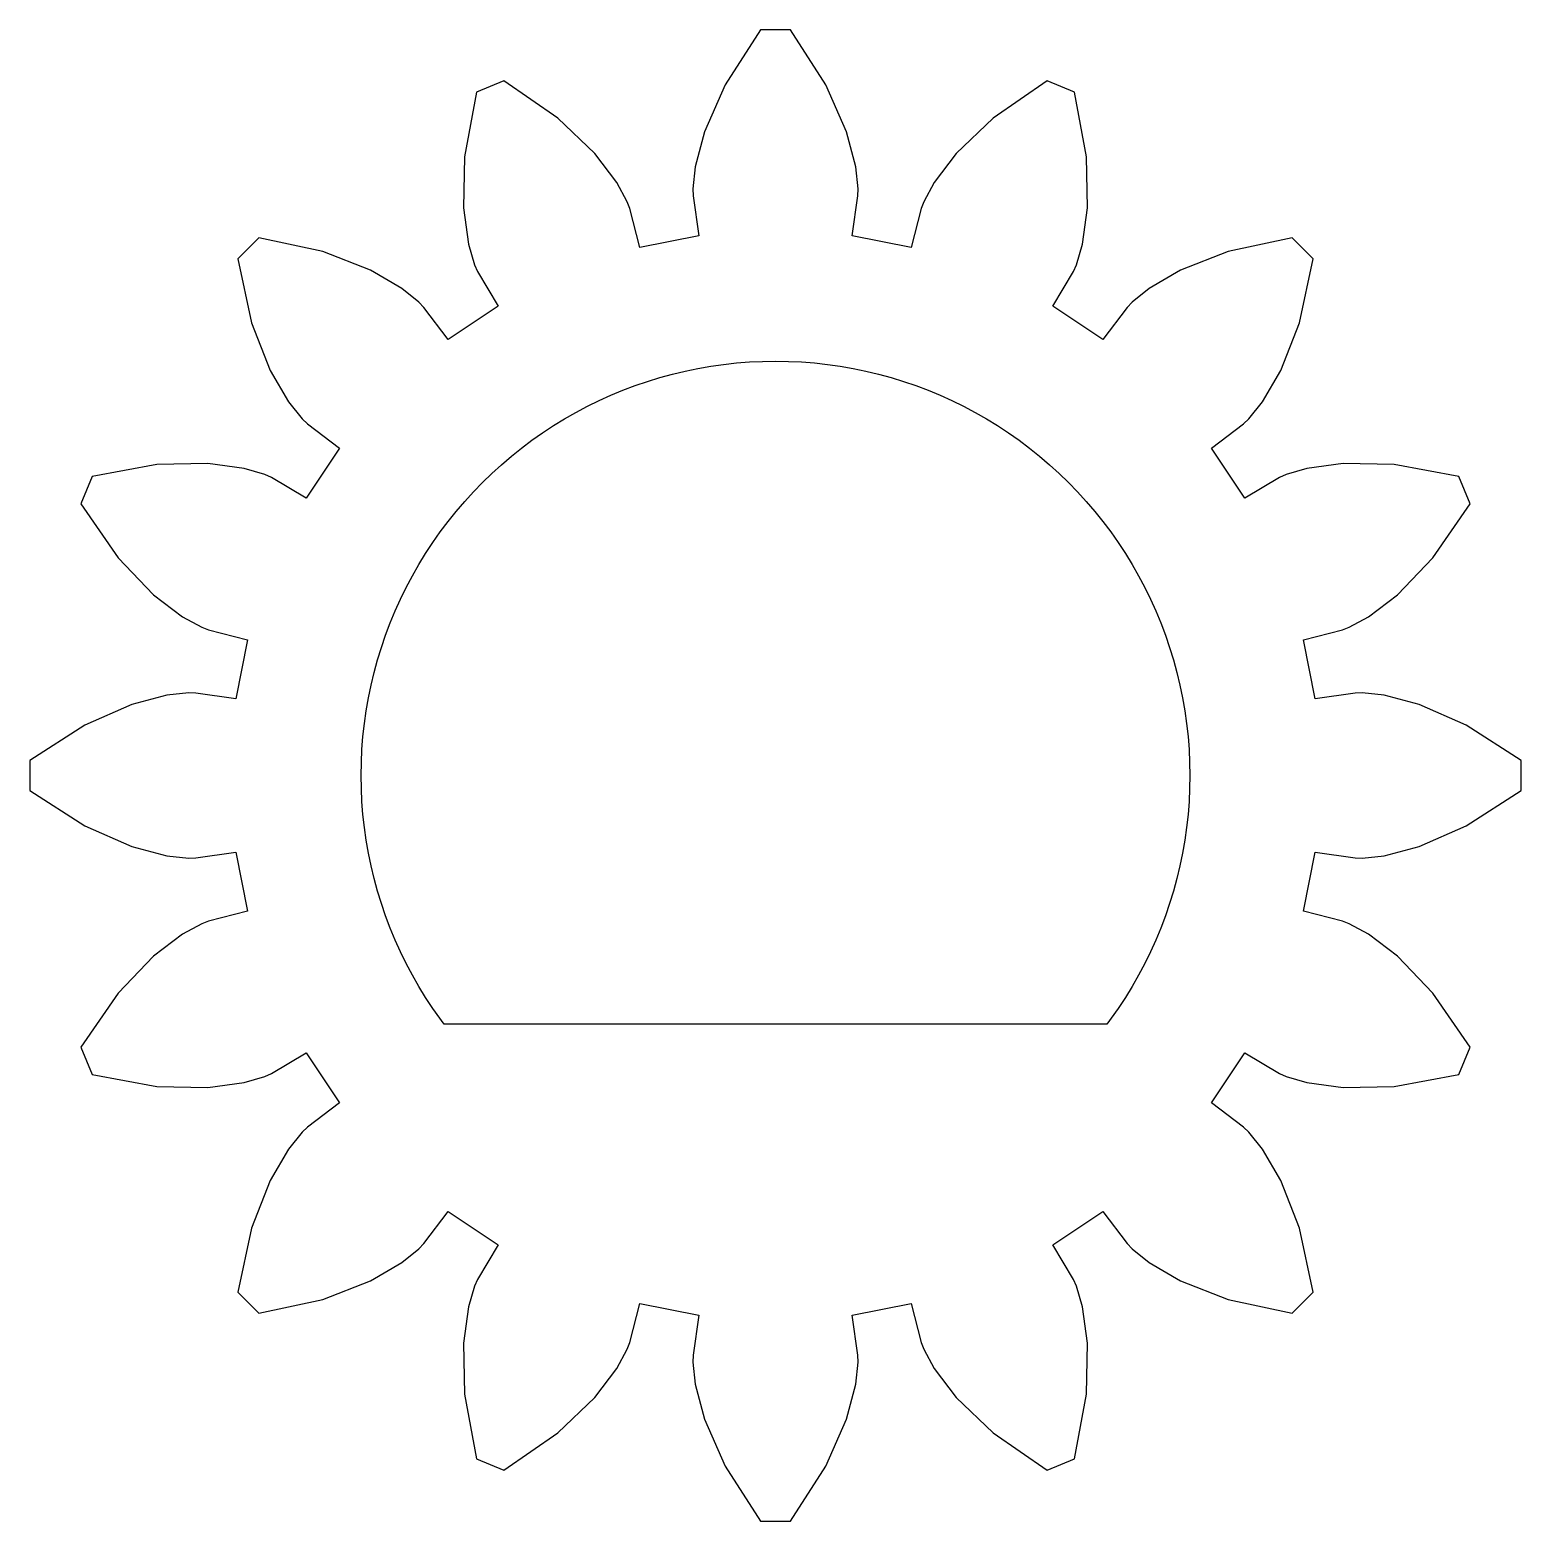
# Model space of a CAD drawing. Header units: metres. Extents: x -4.5 to 4.5, y -4.5 to 4.5.
import ezdxf

# ---------------------------------------------------------------- set-up
doc = ezdxf.new("R2010")
doc.units = ezdxf.units.M

msp = doc.modelspace()

# ---------------------------------------------------------------- linework, layer by layer
for p, q in [((-0.089829, 4.4991), (-0.30426, 4.16628)), ((0.089844, 4.4991), (-0.089829, 4.4991)), ((0.304276, 4.16628), (0.089844, 4.4991)), ((-1.63872, 4.19099), (-1.80473, 4.12224)), ((-1.31325, 3.96558), (-1.63872, 4.19099)), ((-0.30426, 4.16628), (-0.428497, 3.88451)), ((0.428513, 3.88451), (0.304276, 4.16628)), ((1.63872, 4.19099), (1.31325, 3.96558)), ((1.80473, 4.12224), (1.63872, 4.19099)), ((-1.80473, 4.12224), (-1.87547, 3.73268)), ((1.87547, 3.73268), (1.80473, 4.12224)), ((-1.09064, 3.75279), (-1.31325, 3.96558)), ((1.31325, 3.96558), (1.09064, 3.75279)), ((-0.428497, 3.88451), (-0.484802, 3.67188)), ((0.484818, 3.67188), (0.428513, 3.88451)), ((-1.87547, 3.73268), (-1.88242, 3.42482)), ((-0.957245, 3.5779), (-1.09064, 3.75279)), ((1.09064, 3.75279), (0.957245, 3.5779)), ((1.88242, 3.42482), (1.87547, 3.73268)), ((-0.484802, 3.67188), (-0.498566, 3.54062)), ((0.498581, 3.54062), (0.484818, 3.67188)), ((-0.894302, 3.4619), (-0.957245, 3.5779)), ((-0.498566, 3.54062), (-0.496979, 3.49664)), ((0.496994, 3.49664), (0.498581, 3.54062)), ((0.957245, 3.5779), (0.894302, 3.4619)), ((-1.88242, 3.42482), (-1.85307, 3.20683)), ((-0.878937, 3.42065), (-0.894302, 3.4619)), ((-0.818542, 3.18562), (-0.878937, 3.42065)), ((-0.496979, 3.49664), (-0.46283, 3.25638)), ((0.462845, 3.25638), (0.496994, 3.49664)), ((0.878937, 3.42065), (0.818542, 3.18562)), ((0.894302, 3.4619), (0.878937, 3.42065)), ((1.85307, 3.20683), (1.88242, 3.42482)), ((-3.11781, 3.24487), (-3.24487, 3.11781)), ((-2.73083, 3.16115), (-3.11781, 3.24487)), ((-0.46283, 3.25638), (-0.818542, 3.18562)), ((0.818542, 3.18562), (0.462845, 3.25638)), ((3.11781, 3.24487), (2.73083, 3.16115)), ((3.24487, 3.11781), (3.11781, 3.24487)), ((-2.44376, 3.04976), (-2.73083, 3.16115)), ((-1.85307, 3.20683), (-1.81555, 3.08029)), ((1.81555, 3.08029), (1.85307, 3.20683)), ((2.73083, 3.16115), (2.44376, 3.04976)), ((-3.24487, 3.11781), (-3.16115, 2.73083)), ((-1.81555, 3.08029), (-1.79726, 3.04028)), ((1.79726, 3.04028), (1.81555, 3.08029)), ((3.16115, 2.73083), (3.24487, 3.11781)), ((-2.25359, 2.93922), (-2.44376, 3.04976)), ((-1.79726, 3.04028), (-1.67377, 2.83139)), ((1.67377, 2.83139), (1.79726, 3.04028)), ((2.44376, 3.04976), (2.25359, 2.93922)), ((-2.15103, 2.85614), (-2.25359, 2.93922)), ((2.25359, 2.93922), (2.15103, 2.85614)), ((-2.12106, 2.82391), (-2.15103, 2.85614)), ((-1.97533, 2.62988), (-2.12106, 2.82391)), ((-1.67377, 2.83139), (-1.97533, 2.62988)), ((1.97533, 2.62988), (1.67377, 2.83139)), ((2.12106, 2.82391), (1.97533, 2.62988)), ((2.15103, 2.85614), (2.12106, 2.82391)), ((-3.16115, 2.73083), (-3.04976, 2.44376)), ((3.04976, 2.44376), (3.16115, 2.73083)), ((-3.04976, 2.44376), (-2.93922, 2.25359)), ((-0.621719, 2.42145), (-0.545349, 2.43979)), ((-0.545349, 2.43979), (-0.468445, 2.4557)), ((-0.468445, 2.4557), (-0.391083, 2.46921)), ((-0.391083, 2.46921), (-0.313324, 2.48029)), ((-0.313324, 2.48029), (-0.23526, 2.48889)), ((-0.23526, 2.48889), (-0.156967, 2.49506)), ((-0.156967, 2.49506), (-0.078522, 2.49876)), ((-0.078522, 2.49876), (0, 2.5)), ((0, 2.5), (0.078522, 2.49876)), ((0.078522, 2.49876), (0.156967, 2.49506)), ((0.156967, 2.49506), (0.23526, 2.48889)), ((0.23526, 2.48889), (0.313324, 2.48029)), ((0.313324, 2.48029), (0.391083, 2.46921)), ((0.391083, 2.46921), (0.468445, 2.4557)), ((0.468445, 2.4557), (0.545349, 2.43979)), ((0.545349, 2.43979), (0.621719, 2.42145)), ((2.93922, 2.25359), (3.04976, 2.44376)), ((-0.920303, 2.32443), (-0.846832, 2.35219)), ((-0.846832, 2.35219), (-0.772537, 2.37764)), ((-0.772537, 2.37764), (-0.697464, 2.40073)), ((-0.697464, 2.40073), (-0.621719, 2.42145)), ((0.621719, 2.42145), (0.697464, 2.40073)), ((0.697464, 2.40073), (0.772537, 2.37764)), ((0.772537, 2.37764), (0.846832, 2.35219)), ((0.846832, 2.35219), (0.920303, 2.32443)), ((-2.93922, 2.25359), (-2.85614, 2.15103)), ((-1.13496, 2.22751), (-1.06444, 2.26205)), ((-1.06444, 2.26205), (-0.992859, 2.29437)), ((-0.992859, 2.29437), (-0.920303, 2.32443)), ((0.920303, 2.32443), (0.992859, 2.29437)), ((0.992859, 2.29437), (1.06444, 2.26205)), ((1.06444, 2.26205), (1.13496, 2.22751)), ((2.85614, 2.15103), (2.93922, 2.25359)), ((-1.2726, 2.15184), (-1.20438, 2.19077)), ((-1.20438, 2.19077), (-1.13496, 2.22751)), ((1.13496, 2.22751), (1.20438, 2.19077)), ((1.20438, 2.19077), (1.2726, 2.15184)), ((-2.85614, 2.15103), (-2.82391, 2.12106)), ((-2.82391, 2.12106), (-2.62988, 1.97533)), ((-1.4052, 2.06769), (-1.33955, 2.11081)), ((-1.33955, 2.11081), (-1.2726, 2.15184)), ((1.2726, 2.15184), (1.33955, 2.11081)), ((1.33955, 2.11081), (1.4052, 2.06769)), ((2.62988, 1.97533), (2.82391, 2.12106)), ((2.82391, 2.12106), (2.85614, 2.15103)), ((-1.53226, 1.97537), (-1.46945, 2.02254)), ((-1.46945, 2.02254), (-1.4052, 2.06769)), ((1.4052, 2.06769), (1.46945, 2.02254)), ((1.46945, 2.02254), (1.53226, 1.97537)), ((-2.62988, 1.97533), (-2.83139, 1.67377)), ((-1.65327, 1.87527), (-1.59355, 1.92627)), ((-1.59355, 1.92627), (-1.53226, 1.97537)), ((1.53226, 1.97537), (1.59355, 1.92627)), ((1.59355, 1.92627), (1.65327, 1.87527)), ((2.83139, 1.67377), (2.62988, 1.97533)), ((-4.12224, 1.80473), (-4.19099, 1.63872)), ((-3.73268, 1.87547), (-4.12224, 1.80473)), ((-3.42482, 1.88242), (-3.73268, 1.87547)), ((-3.20683, 1.85307), (-3.42482, 1.88242)), ((-3.08029, 1.81555), (-3.20683, 1.85307)), ((-3.04028, 1.79726), (-3.08029, 1.81555)), ((-1.76776, 1.76776), (-1.71136, 1.82242)), ((-1.71136, 1.82242), (-1.65327, 1.87527)), ((1.65327, 1.87527), (1.71136, 1.82242)), ((1.71136, 1.82242), (1.76776, 1.76776)), ((3.08029, 1.81555), (3.04028, 1.79726)), ((3.20683, 1.85307), (3.08029, 1.81555)), ((3.42482, 1.88242), (3.20683, 1.85307)), ((3.73268, 1.87547), (3.42482, 1.88242)), ((4.12224, 1.80473), (3.73268, 1.87547)), ((4.19099, 1.63872), (4.12224, 1.80473)), ((-2.83139, 1.67377), (-3.04028, 1.79726)), ((-1.87527, 1.65327), (-1.82242, 1.71136)), ((-1.82242, 1.71136), (-1.76776, 1.76776)), ((1.76776, 1.76776), (1.82242, 1.71136)), ((1.82242, 1.71136), (1.87527, 1.65327)), ((3.04028, 1.79726), (2.83139, 1.67377)), ((-4.19099, 1.63872), (-3.96558, 1.31325)), ((-1.92627, 1.59355), (-1.87527, 1.65327)), ((1.87527, 1.65327), (1.92627, 1.59355)), ((3.96558, 1.31325), (4.19099, 1.63872)), ((-2.02254, 1.46945), (-1.97537, 1.53226)), ((-1.97537, 1.53226), (-1.92627, 1.59355)), ((1.92627, 1.59355), (1.97537, 1.53226)), ((1.97537, 1.53226), (2.02254, 1.46945)), ((-2.06769, 1.4052), (-2.02254, 1.46945)), ((2.02254, 1.46945), (2.06769, 1.4052)), ((-2.11081, 1.33955), (-2.06769, 1.4052)), ((2.06769, 1.4052), (2.11081, 1.33955)), ((-3.96558, 1.31325), (-3.75279, 1.09064)), ((-2.19077, 1.20438), (-2.15184, 1.2726)), ((-2.15184, 1.2726), (-2.11081, 1.33955)), ((2.11081, 1.33955), (2.15184, 1.2726)), ((2.15184, 1.2726), (2.19077, 1.20438)), ((3.75279, 1.09064), (3.96558, 1.31325)), ((-2.22751, 1.13496), (-2.19077, 1.20438)), ((2.19077, 1.20438), (2.22751, 1.13496)), ((-3.75279, 1.09064), (-3.5779, 0.957245)), ((-2.26205, 1.06444), (-2.22751, 1.13496)), ((2.22751, 1.13496), (2.26205, 1.06444)), ((3.5779, 0.957245), (3.75279, 1.09064)), ((-2.32443, 0.920303), (-2.29437, 0.992859)), ((-2.29437, 0.992859), (-2.26205, 1.06444)), ((2.26205, 1.06444), (2.29437, 0.992859)), ((2.29437, 0.992859), (2.32443, 0.920303)), ((-3.5779, 0.957245), (-3.4619, 0.894302)), ((-2.35219, 0.846832), (-2.32443, 0.920303)), ((2.32443, 0.920303), (2.35219, 0.846832)), ((3.4619, 0.894302), (3.5779, 0.957245)), ((-3.4619, 0.894302), (-3.42065, 0.878937)), ((-3.42065, 0.878937), (-3.18562, 0.818542)), ((-3.18562, 0.818542), (-3.25638, 0.462845)), ((-2.37764, 0.772537), (-2.35219, 0.846832)), ((2.35219, 0.846832), (2.37764, 0.772537)), ((3.18562, 0.818542), (3.42065, 0.878937)), ((3.25638, 0.46283), (3.18562, 0.818542)), ((3.42065, 0.878937), (3.4619, 0.894302)), ((-2.40073, 0.697464), (-2.37764, 0.772537)), ((2.37764, 0.772537), (2.40073, 0.697464)), ((-2.42145, 0.621719), (-2.40073, 0.697464)), ((2.40073, 0.697464), (2.42145, 0.621719)), ((-2.4557, 0.468445), (-2.43979, 0.545349)), ((-2.43979, 0.545349), (-2.42145, 0.621719)), ((2.42145, 0.621719), (2.43979, 0.545349)), ((2.43979, 0.545349), (2.4557, 0.468445)), ((-3.67188, 0.484818), (-3.88451, 0.428513)), ((-3.54062, 0.498581), (-3.67188, 0.484818)), ((-3.49664, 0.496994), (-3.54062, 0.498581)), ((-3.25638, 0.462845), (-3.49664, 0.496994)), ((-2.46921, 0.391083), (-2.4557, 0.468445)), ((2.4557, 0.468445), (2.46921, 0.391083)), ((3.49664, 0.496979), (3.25638, 0.46283)), ((3.54062, 0.498566), (3.49664, 0.496979)), ((3.67188, 0.484802), (3.54062, 0.498566)), ((3.88451, 0.428497), (3.67188, 0.484802)), ((-3.88451, 0.428513), (-4.16628, 0.304276)), ((-2.48029, 0.313324), (-2.46921, 0.391083)), ((2.46921, 0.391083), (2.48029, 0.313324)), ((4.16628, 0.30426), (3.88451, 0.428497)), ((-4.16628, 0.304276), (-4.4991, 0.089844)), ((-2.48889, 0.23526), (-2.48029, 0.313324)), ((2.48029, 0.313324), (2.48889, 0.23526)), ((4.4991, 0.089829), (4.16628, 0.30426)), ((-2.49506, 0.156967), (-2.48889, 0.23526)), ((2.48889, 0.23526), (2.49506, 0.156967)), ((-2.49876, 0.078522), (-2.49506, 0.156967)), ((2.49506, 0.156967), (2.49876, 0.078522)), ((-4.4991, 0.089844), (-4.4991, -0.089829)), ((-2.5, 0), (-2.49876, 0.078522)), ((-2.49876, -0.078522), (-2.5, 0)), ((2.49876, 0.078522), (2.5, 0)), ((2.5, 0), (2.49876, -0.078522)), ((4.4991, -0.089844), (4.4991, 0.089829)), ((-4.4991, -0.089829), (-4.16628, -0.30426)), ((-2.49506, -0.156967), (-2.49876, -0.078522)), ((2.49876, -0.078522), (2.49506, -0.156967)), ((4.16628, -0.304276), (4.4991, -0.089844)), ((-2.48889, -0.23526), (-2.49506, -0.156967)), ((2.49506, -0.156967), (2.48889, -0.23526)), ((-2.48029, -0.313324), (-2.48889, -0.23526)), ((2.48889, -0.23526), (2.48029, -0.313324)), ((-4.16628, -0.30426), (-3.88451, -0.428497)), ((-2.46921, -0.391083), (-2.48029, -0.313324)), ((2.48029, -0.313324), (2.46921, -0.391083)), ((3.88451, -0.428513), (4.16628, -0.304276)), ((-3.88451, -0.428497), (-3.67188, -0.484802)), ((-2.4557, -0.468445), (-2.46921, -0.391083)), ((2.46921, -0.391083), (2.4557, -0.468445)), ((3.67188, -0.484818), (3.88451, -0.428513)), ((-3.67188, -0.484802), (-3.54062, -0.498566)), ((-3.54062, -0.498566), (-3.49664, -0.496979)), ((-3.49664, -0.496979), (-3.25638, -0.46283)), ((-3.25638, -0.46283), (-3.18562, -0.818542)), ((-2.43979, -0.545349), (-2.4557, -0.468445)), ((2.4557, -0.468445), (2.43979, -0.545349)), ((3.18562, -0.818542), (3.25638, -0.462845)), ((3.25638, -0.462845), (3.49664, -0.496994)), ((3.49664, -0.496994), (3.54062, -0.498581)), ((3.54062, -0.498581), (3.67188, -0.484818)), ((-2.42145, -0.621719), (-2.43979, -0.545349)), ((-2.40073, -0.697464), (-2.42145, -0.621719)), ((2.42145, -0.621719), (2.40073, -0.697464)), ((2.43979, -0.545349), (2.42145, -0.621719)), ((-2.37764, -0.772537), (-2.40073, -0.697464)), ((2.40073, -0.697464), (2.37764, -0.772537)), ((-2.35219, -0.846832), (-2.37764, -0.772537)), ((2.37764, -0.772537), (2.35219, -0.846832)), ((-3.4619, -0.894302), (-3.5779, -0.957245)), ((-3.42065, -0.878937), (-3.4619, -0.894302)), ((-3.18562, -0.818542), (-3.42065, -0.878937)), ((-2.32443, -0.920303), (-2.35219, -0.846832)), ((2.35219, -0.846832), (2.32443, -0.920303)), ((3.42065, -0.878937), (3.18562, -0.818542)), ((3.4619, -0.894302), (3.42065, -0.878937)), ((3.5779, -0.957245), (3.4619, -0.894302)), ((-3.5779, -0.957245), (-3.75279, -1.09064)), ((-2.29437, -0.992859), (-2.32443, -0.920303)), ((2.32443, -0.920303), (2.29437, -0.992859)), ((3.75279, -1.09064), (3.5779, -0.957245)), ((-2.26205, -1.06444), (-2.29437, -0.992859)), ((-2.22751, -1.13496), (-2.26205, -1.06444)), ((2.26205, -1.06444), (2.22751, -1.13496)), ((2.29437, -0.992859), (2.26205, -1.06444)), ((-3.75279, -1.09064), (-3.96558, -1.31325)), ((-2.19077, -1.20438), (-2.22751, -1.13496)), ((2.22751, -1.13496), (2.19077, -1.20438)), ((3.96558, -1.31325), (3.75279, -1.09064)), ((-2.15184, -1.2726), (-2.19077, -1.20438)), ((2.19077, -1.20438), (2.15184, -1.2726)), ((-3.96558, -1.31325), (-4.19099, -1.63872)), ((-2.11081, -1.33955), (-2.15184, -1.2726)), ((-2.06769, -1.4052), (-2.11081, -1.33955)), ((2.11081, -1.33955), (2.06769, -1.4052)), ((2.15184, -1.2726), (2.11081, -1.33955)), ((4.19099, -1.63872), (3.96558, -1.31325)), ((-1.9996, -1.5), (-2.06769, -1.4052)), ((2.06769, -1.4052), (1.9996, -1.5)), ((1.9996, -1.5), (-1.9996, -1.5)), ((-4.19099, -1.63872), (-4.12224, -1.80473)), ((-3.04028, -1.79726), (-2.83139, -1.67377)), ((-2.83139, -1.67377), (-2.62988, -1.97533)), ((2.62988, -1.97533), (2.83139, -1.67377)), ((2.83139, -1.67377), (3.04028, -1.79726)), ((4.12224, -1.80473), (4.19099, -1.63872)), ((-3.08029, -1.81555), (-3.04028, -1.79726)), ((3.04028, -1.79726), (3.08029, -1.81555)), ((-4.12224, -1.80473), (-3.73268, -1.87547)), ((-3.73268, -1.87547), (-3.42482, -1.88242)), ((-3.42482, -1.88242), (-3.20683, -1.85307)), ((-3.20683, -1.85307), (-3.08029, -1.81555)), ((3.08029, -1.81555), (3.20683, -1.85307)), ((3.20683, -1.85307), (3.42482, -1.88242)), ((3.42482, -1.88242), (3.73268, -1.87547)), ((3.73268, -1.87547), (4.12224, -1.80473)), ((-2.62988, -1.97533), (-2.82391, -2.12106)), ((2.82391, -2.12106), (2.62988, -1.97533)), ((-2.85614, -2.15103), (-2.93922, -2.25359)), ((-2.82391, -2.12106), (-2.85614, -2.15103)), ((2.85614, -2.15103), (2.82391, -2.12106)), ((2.93922, -2.25359), (2.85614, -2.15103)), ((-2.93922, -2.25359), (-3.04976, -2.44376)), ((3.04976, -2.44376), (2.93922, -2.25359)), ((-3.04976, -2.44376), (-3.16115, -2.73083)), ((3.16115, -2.73083), (3.04976, -2.44376)), ((-2.12106, -2.82391), (-1.97533, -2.62988)), ((-1.97533, -2.62988), (-1.67377, -2.83139)), ((1.67377, -2.83139), (1.97533, -2.62988)), ((1.97533, -2.62988), (2.12106, -2.82391)), ((-3.16115, -2.73083), (-3.24487, -3.11781)), ((3.24487, -3.11781), (3.16115, -2.73083)), ((-2.25359, -2.93922), (-2.15103, -2.85614)), ((-2.15103, -2.85614), (-2.12106, -2.82391)), ((-1.67377, -2.83139), (-1.79726, -3.04028)), ((1.79726, -3.04028), (1.67377, -2.83139)), ((2.12106, -2.82391), (2.15103, -2.85614)), ((2.15103, -2.85614), (2.25359, -2.93922)), ((-2.44376, -3.04976), (-2.25359, -2.93922)), ((2.25359, -2.93922), (2.44376, -3.04976)), ((-2.73083, -3.16115), (-2.44376, -3.04976)), ((-1.79726, -3.04028), (-1.81555, -3.08029)), ((1.81555, -3.08029), (1.79726, -3.04028)), ((2.44376, -3.04976), (2.73083, -3.16115)), ((-3.24487, -3.11781), (-3.11781, -3.24487)), ((-1.81555, -3.08029), (-1.85307, -3.20683)), ((1.85307, -3.20683), (1.81555, -3.08029)), ((3.11781, -3.24487), (3.24487, -3.11781)), ((-3.11781, -3.24487), (-2.73083, -3.16115)), ((-1.85307, -3.20683), (-1.88242, -3.42482)), ((-0.878937, -3.42065), (-0.818542, -3.18562)), ((-0.818542, -3.18562), (-0.462845, -3.25638)), ((0.46283, -3.25638), (0.818542, -3.18562)), ((0.818542, -3.18562), (0.878937, -3.42065)), ((1.88242, -3.42482), (1.85307, -3.20683)), ((2.73083, -3.16115), (3.11781, -3.24487)), ((-0.462845, -3.25638), (-0.496994, -3.49664)), ((0.496979, -3.49664), (0.46283, -3.25638)), ((-1.88242, -3.42482), (-1.87547, -3.73268)), ((-0.957245, -3.5779), (-0.894302, -3.4619)), ((-0.894302, -3.4619), (-0.878937, -3.42065)), ((-0.496994, -3.49664), (-0.498581, -3.54062)), ((0.498566, -3.54062), (0.496979, -3.49664)), ((0.878937, -3.42065), (0.894302, -3.4619)), ((0.894302, -3.4619), (0.957245, -3.5779)), ((1.87547, -3.73268), (1.88242, -3.42482)), ((-1.09064, -3.75279), (-0.957245, -3.5779)), ((-0.498581, -3.54062), (-0.484818, -3.67188)), ((0.484802, -3.67188), (0.498566, -3.54062)), ((0.957245, -3.5779), (1.09064, -3.75279)), ((-0.484818, -3.67188), (-0.428513, -3.88451)), ((0.428497, -3.88451), (0.484802, -3.67188)), ((-1.87547, -3.73268), (-1.80473, -4.12224)), ((-1.31325, -3.96558), (-1.09064, -3.75279)), ((1.09064, -3.75279), (1.31325, -3.96558)), ((1.80473, -4.12224), (1.87547, -3.73268)), ((-0.428513, -3.88451), (-0.304276, -4.16628)), ((0.30426, -4.16628), (0.428497, -3.88451)), ((-1.63872, -4.19099), (-1.31325, -3.96558)), ((1.31325, -3.96558), (1.63872, -4.19099)), ((-1.80473, -4.12224), (-1.63872, -4.19099)), ((1.63872, -4.19099), (1.80473, -4.12224)), ((-0.304276, -4.16628), (-0.089844, -4.4991)), ((0.089829, -4.4991), (0.30426, -4.16628)), ((-0.089844, -4.4991), (0.089829, -4.4991))]:
    msp.add_line(p, q)

doc.saveas('drawing.dxf')
